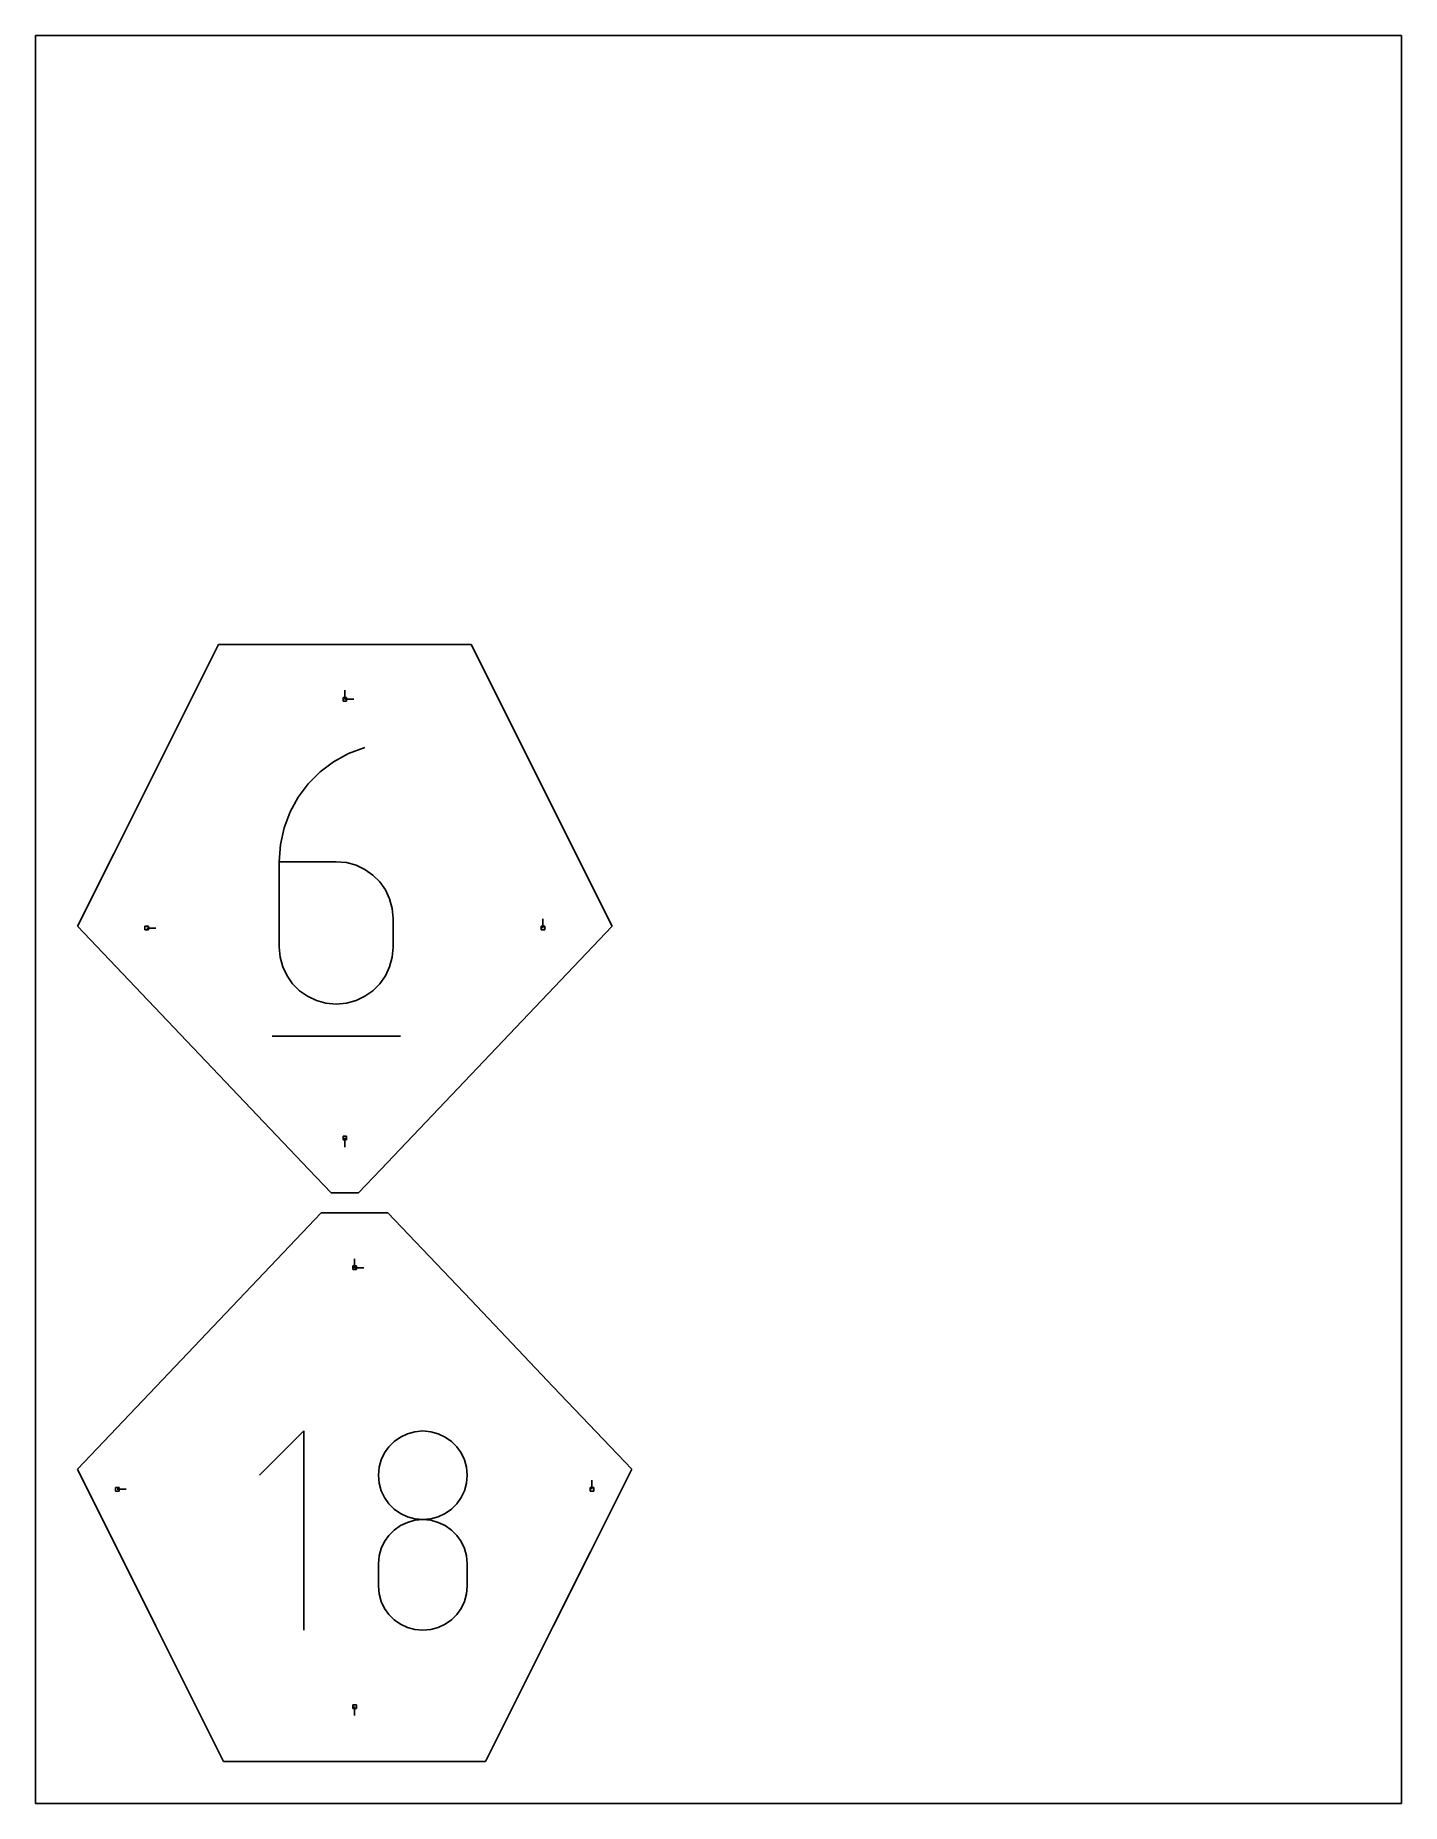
# Model space of a CAD drawing. Extents: x 0 to 8.5, y 0 to 11.
import ezdxf

# ---------------------------------------------------------------- set-up
doc = ezdxf.new("R2010")
doc.units = 0

msp = doc.modelspace()

# ---------------------------------------------------------------- linework, layer by layer
at = {"layer": 'annotation', "color": 1}
for p, q in [((1.925196, 6.870477), (1.925196, 6.926727)), ((1.925196, 6.870477), (1.925196, 6.926727)), ((1.925196, 6.926727), (1.925196, 6.870477)), ((1.925196, 6.870477), (1.981446, 6.870477)), ((1.948152, 6.532654), (1.854925, 6.48133)), ((2.049746, 6.570746), (1.948152, 6.532654)), ((2.049746, 6.570746), (2.049746, 6.570746)), ((1.771024, 6.418059), (1.697405, 6.344128)), ((1.854925, 6.48133), (1.771024, 6.418059)), ((1.697405, 6.344128), (1.635025, 6.260822)), ((1.584842, 6.169427), (1.547812, 6.071229)), ((1.635025, 6.260822), (1.584842, 6.169427)), ((1.547812, 6.071229), (1.524892, 5.967514)), ((1.524892, 5.967514), (1.517039, 5.859569)), ((1.517039, 5.859569), (1.517039, 5.328765)), ((1.871676, 5.859569), (1.517039, 5.859569)), ((1.935459, 5.853877), (1.871676, 5.859569)), ((1.995476, 5.837461), (1.935459, 5.853877)), ((2.050729, 5.81131), (1.995476, 5.837461)), ((2.100221, 5.776416), (2.050729, 5.81131)), ((2.142952, 5.733768), (2.100221, 5.776416)), ((2.177926, 5.684355), (2.142952, 5.733768)), ((2.204142, 5.629168), (2.177926, 5.684355)), ((2.220605, 5.569197), (2.204142, 5.629168)), ((2.226314, 5.505432), (2.220605, 5.569197)), ((2.226314, 5.328765), (2.226314, 5.505432)), ((2.226314, 5.505432), (2.226314, 5.505432)), ((3.157649, 5.446873), (3.157649, 5.503123)), ((0.692743, 5.446873), (0.748993, 5.446873)), ((1.517039, 5.328765), (1.517039, 5.328765)), ((1.517039, 5.328765), (1.522765, 5.264968)), ((2.220605, 5.264968), (2.226314, 5.328765)), ((1.522765, 5.264968), (1.539268, 5.204915)), ((1.539268, 5.204915), (1.565539, 5.149608)), ((2.177926, 5.149608), (2.204142, 5.204915)), ((2.204142, 5.204915), (2.220605, 5.264968)), ((1.565539, 5.149608), (1.600565, 5.100053)), ((1.600565, 5.100053), (1.643338, 5.057255)), ((2.100221, 5.057255), (2.142952, 5.100053)), ((2.142952, 5.100053), (2.177926, 5.149608)), ((1.643338, 5.057255), (1.692846, 5.022219)), ((1.692846, 5.022219), (1.748079, 4.995949)), ((1.748079, 4.995949), (1.808026, 4.97945)), ((1.808026, 4.97945), (1.871676, 4.973727)), ((1.871676, 4.973727), (1.935459, 4.97945)), ((1.871676, 4.973727), (1.871676, 4.973727)), ((1.935459, 4.97945), (1.995476, 4.995949)), ((1.995476, 4.995949), (2.050729, 5.022219)), ((2.050729, 5.022219), (2.100221, 5.057255)), ((1.472622, 4.774099), (2.271132, 4.774099)), ((1.925196, 4.140803), (1.925196, 4.084553)), ((1.986261, 3.333384), (1.986261, 3.389634)), ((1.986261, 3.333384), (1.986261, 3.389634)), ((1.986261, 3.389634), (1.986261, 3.333384)), ((1.986261, 3.333384), (2.042511, 3.333384)), ((1.669626, 2.319798), (1.393685, 2.043778)), ((1.669626, 1.078566), (1.669626, 2.319798)), ((2.361189, 2.313831), (2.314586, 2.301008)), ((2.41068, 2.31828), (2.361189, 2.313831)), ((2.460171, 2.313831), (2.41068, 2.31828)), ((2.41068, 2.31828), (2.41068, 2.31828)), ((2.506773, 2.301008), (2.460171, 2.313831)), ((2.199942, 2.220185), (2.172727, 2.181755)), ((2.233179, 2.253396), (2.199942, 2.220185)), ((2.271655, 2.2806), (2.233179, 2.253396)), ((2.314586, 2.301008), (2.271655, 2.2806)), ((2.549704, 2.2806), (2.506773, 2.301008)), ((2.58818, 2.253396), (2.549704, 2.2806)), ((2.621418, 2.220185), (2.58818, 2.253396)), ((2.648633, 2.181755), (2.621418, 2.220185)), ((2.139497, 2.092393), (2.135049, 2.043039)), ((2.152317, 2.138895), (2.139497, 2.092393)), ((2.172727, 2.181755), (2.152317, 2.138895)), ((2.669042, 2.138895), (2.648633, 2.181755)), ((2.681863, 2.092393), (2.669042, 2.138895)), ((2.68631, 2.043039), (2.681863, 2.092393)), ((2.135049, 2.043039), (2.135049, 2.043039)), ((2.135049, 2.043039), (2.1395, 1.993453)), ((2.1395, 1.993453), (2.152326, 1.946771)), ((2.669033, 1.946771), (2.68186, 1.993453)), ((2.68186, 1.993453), (2.68631, 2.043039)), ((2.68631, 2.043039), (2.68631, 2.043039)), ((3.462973, 1.955303), (3.462973, 2.011553)), ((0.509549, 1.955303), (0.565799, 1.955303)), ((2.152326, 1.946771), (2.172744, 1.903775)), ((2.172744, 1.903775), (2.199968, 1.865248)), ((2.621392, 1.865248), (2.648616, 1.903775)), ((2.648616, 1.903775), (2.669033, 1.946771)), ((2.199968, 1.865248), (2.233211, 1.831972)), ((2.233211, 1.831972), (2.27169, 1.804728)), ((2.27169, 1.804728), (2.314618, 1.7843)), ((2.361189, 1.762569), (2.314586, 1.749739)), ((2.314618, 1.7843), (2.36121, 1.77147)), ((2.41068, 1.767019), (2.361189, 1.762569)), ((2.36121, 1.77147), (2.41068, 1.767019)), ((2.41068, 1.767019), (2.46015, 1.77147)), ((2.460171, 1.762571), (2.41068, 1.767019)), ((2.41068, 1.767019), (2.41068, 1.767019)), ((2.41068, 1.767019), (2.41068, 1.767019)), ((2.46015, 1.77147), (2.506742, 1.7843)), ((2.506773, 1.749748), (2.460171, 1.762571)), ((2.506742, 1.7843), (2.54967, 1.804728)), ((2.54967, 1.804728), (2.588148, 1.831972)), ((2.588148, 1.831972), (2.621392, 1.865248)), ((2.199942, 1.668804), (2.172727, 1.630287)), ((2.233179, 1.702074), (2.199942, 1.668804)), ((2.271655, 1.729313), (2.233179, 1.702074)), ((2.314586, 1.749739), (2.271655, 1.729313)), ((2.549704, 1.729331), (2.506773, 1.749748)), ((2.58818, 1.7021), (2.549704, 1.729331)), ((2.621418, 1.668836), (2.58818, 1.7021)), ((2.648633, 1.630321), (2.621418, 1.668836)), ((2.139497, 1.540641), (2.135049, 1.491078)), ((2.152317, 1.587305), (2.139497, 1.540641)), ((2.172727, 1.630287), (2.152317, 1.587305)), ((2.669042, 1.587336), (2.648633, 1.630321)), ((2.681863, 1.540661), (2.669042, 1.587336)), ((2.68631, 1.491078), (2.681863, 1.540661)), ((2.135049, 1.491078), (2.135049, 1.353768)), ((2.68631, 1.353768), (2.68631, 1.491078)), ((2.68631, 1.491078), (2.68631, 1.491078)), ((2.135049, 1.353768), (2.135049, 1.353768)), ((2.135049, 1.353768), (2.1395, 1.304209)), ((2.68186, 1.304209), (2.68631, 1.353768)), ((2.1395, 1.304209), (2.152326, 1.257598)), ((2.152326, 1.257598), (2.172744, 1.214706)), ((2.172744, 1.214706), (2.199968, 1.176302)), ((2.621392, 1.176302), (2.648616, 1.214706)), ((2.648616, 1.214706), (2.669033, 1.257598)), ((2.669033, 1.257598), (2.68186, 1.304209)), ((2.199968, 1.176302), (2.233211, 1.143155)), ((2.233211, 1.143155), (2.27169, 1.116034)), ((2.27169, 1.116034), (2.314618, 1.09571)), ((2.506742, 1.09571), (2.54967, 1.116034)), ((2.54967, 1.116034), (2.588148, 1.143155)), ((2.588148, 1.143155), (2.621392, 1.176302)), ((2.314618, 1.09571), (2.36121, 1.082951)), ((2.36121, 1.082951), (2.41068, 1.078527)), ((2.41068, 1.078527), (2.46015, 1.082951)), ((2.41068, 1.078527), (2.41068, 1.078527)), ((2.46015, 1.082951), (2.506742, 1.09571)), ((1.986261, 0.603709), (1.986261, 0.547459))]:
    msp.add_line(p, q, dxfattribs=at)
at = {"layer": 'boundary', "color": 5}
for p, q in [((1.139161, 7.211687), (0.689128, 6.311715)), ((2.595499, 7.211687), (1.139161, 7.211687)), ((2.711231, 7.211687), (2.595499, 7.211687)), ((2.735882, 7.162389), (2.711231, 7.211687)), ((3.362951, 5.908383), (2.735882, 7.162389)), ((0.689128, 6.311715), (0.487441, 5.908383)), ((0.487441, 5.908383), (0.2625, 5.458548)), ((3.587892, 5.458548), (3.362951, 5.908383)), ((0.2625, 5.458548), (1.701069, 3.945646)), ((2.149323, 3.945646), (3.587892, 5.458548)), ((1.701069, 3.945646), (1.839946, 3.799593)), ((2.010446, 3.799593), (2.149323, 3.945646)), ((1.839946, 3.799593), (2.010446, 3.799593)), ((1.778723, 3.674593), (1.263793, 3.133056)), ((2.193798, 3.674593), (1.778723, 3.674593)), ((2.708729, 3.133056), (2.193798, 3.674593)), ((1.263793, 3.133056), (0.750193, 2.592917)), ((3.222329, 2.592917), (2.708729, 3.133056)), ((0.750193, 2.592917), (0.2625, 2.080024)), ((3.710022, 2.080024), (3.222329, 2.592917)), ((0.2625, 2.080024), (0.750193, 1.104741)), ((3.452884, 1.565804), (3.710022, 2.080024)), ((3.222329, 1.104741), (3.452884, 1.565804)), ((0.750193, 1.104741), (1.171358, 0.2625)), ((2.801164, 0.2625), (3.222329, 1.104741)), ((1.171358, 0.2625), (1.438245, 0.2625)), ((1.438245, 0.2625), (2.801164, 0.2625))]:
    msp.add_line(p, q, dxfattribs=at)
at = {"layer": 'frame', "color": 5}
for p, q in [((8.5, 11), (0, 11)), ((0, 11), (0, 0)), ((8.5, 0), (8.5, 11)), ((0, 0), (8.5, 0))]:
    msp.add_line(p, q, dxfattribs=at)
at = {"layer": 'hole', "color": 5}
for p, q in [((1.936446, 6.881727), (1.913946, 6.881727)), ((1.913946, 6.881727), (1.913946, 6.859227)), ((1.913946, 6.859227), (1.936446, 6.859227)), ((1.936446, 6.859227), (1.936446, 6.881727)), ((0.703993, 5.458123), (0.681493, 5.458123)), ((0.681493, 5.458123), (0.681493, 5.435623)), ((0.681493, 5.435623), (0.703993, 5.435623)), ((0.703993, 5.435623), (0.703993, 5.458123)), ((3.168899, 5.458123), (3.146399, 5.458123)), ((3.146399, 5.458123), (3.146399, 5.435623)), ((3.146399, 5.435623), (3.168899, 5.435623)), ((3.168899, 5.435623), (3.168899, 5.458123)), ((1.936446, 4.152053), (1.913946, 4.152053)), ((1.913946, 4.152053), (1.913946, 4.129553)), ((1.913946, 4.129553), (1.936446, 4.129553)), ((1.936446, 4.129553), (1.936446, 4.152053)), ((1.997511, 3.344634), (1.975011, 3.344634)), ((1.975011, 3.344634), (1.975011, 3.322134)), ((1.975011, 3.322134), (1.997511, 3.322134)), ((1.997511, 3.322134), (1.997511, 3.344634)), ((0.520799, 1.966553), (0.498299, 1.966553)), ((0.498299, 1.966553), (0.498299, 1.944053)), ((0.498299, 1.944053), (0.520799, 1.944053)), ((0.520799, 1.944053), (0.520799, 1.966553)), ((3.474223, 1.966553), (3.451723, 1.966553)), ((3.451723, 1.966553), (3.451723, 1.944053)), ((3.451723, 1.944053), (3.474223, 1.944053)), ((3.474223, 1.944053), (3.474223, 1.966553)), ((1.997511, 0.614959), (1.975011, 0.614959)), ((1.975011, 0.614959), (1.975011, 0.592459)), ((1.975011, 0.592459), (1.997511, 0.592459)), ((1.997511, 0.592459), (1.997511, 0.614959))]:
    msp.add_line(p, q, dxfattribs=at)

doc.saveas('drawing.dxf')
